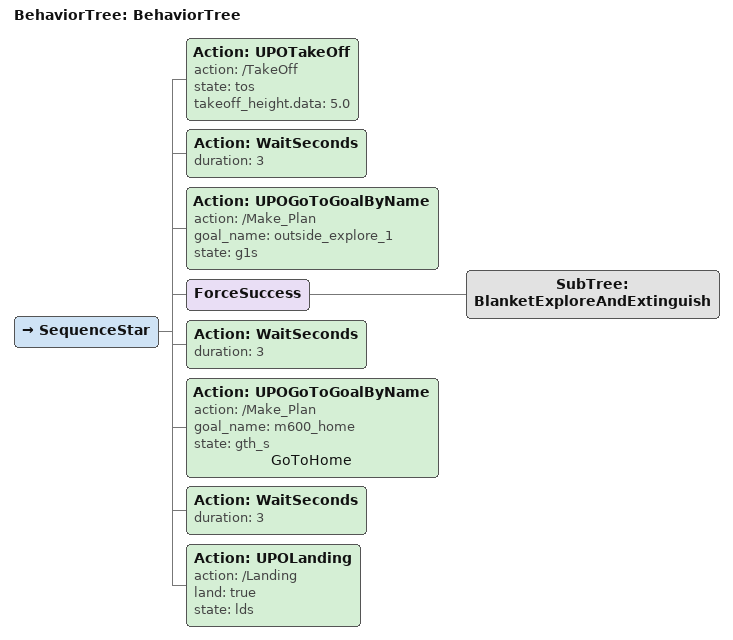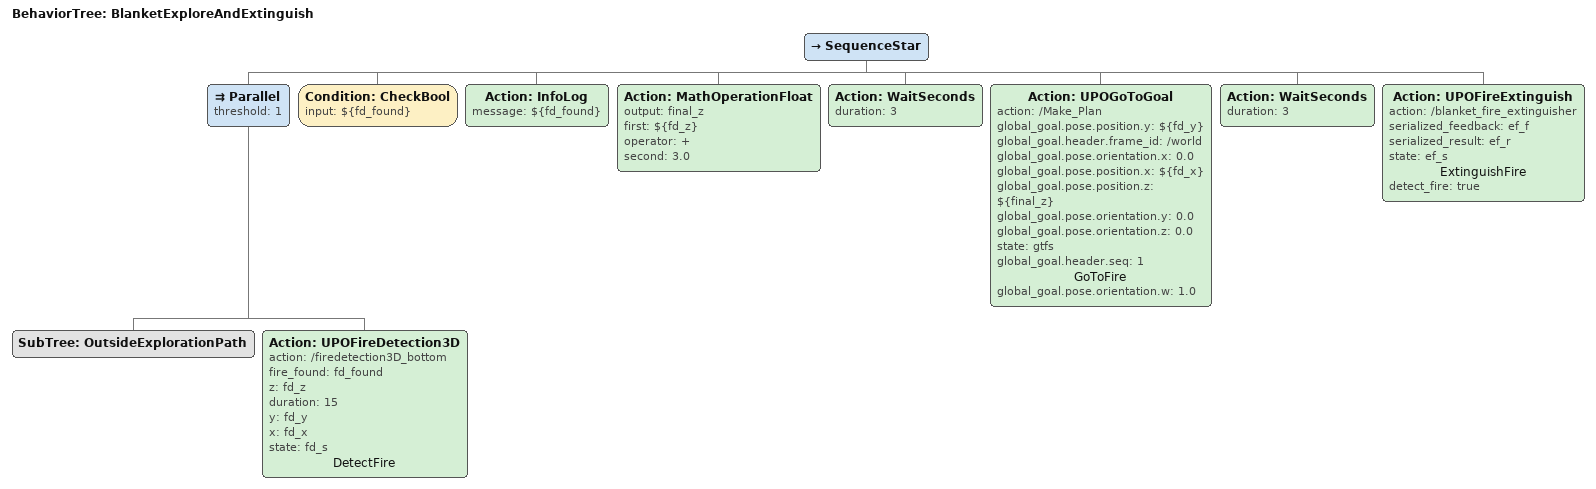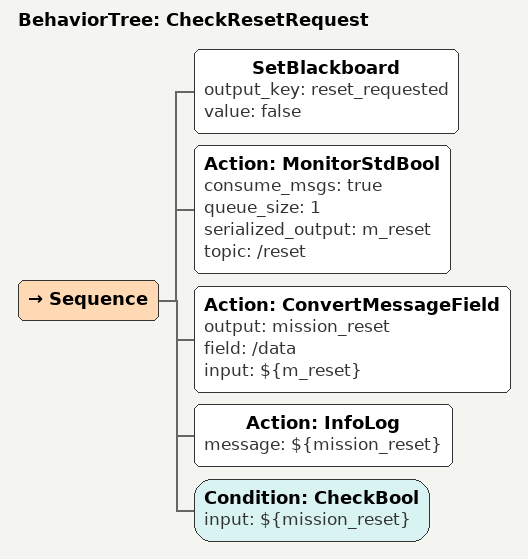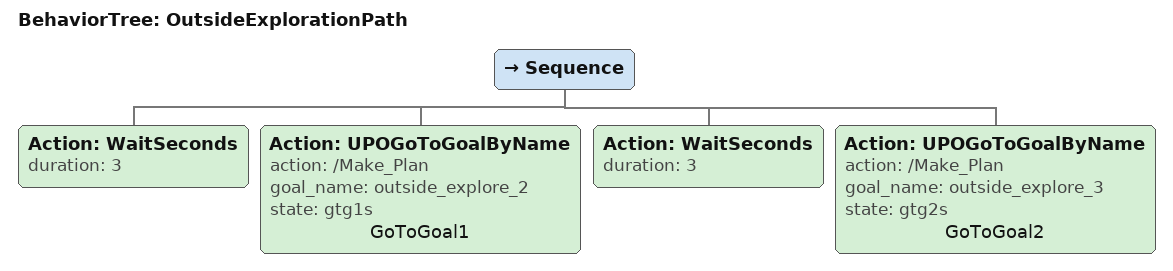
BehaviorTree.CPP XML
<root main_tree_to_execute="BehaviorTree">
    <BehaviorTree ID="BehaviorTree">
        <SequenceStar>
            <Action action="/TakeOff" ID="UPOTakeOff" state="tos" takeoff_height.data="5.0"/>
            <Action duration="3" ID="WaitSeconds"/>
            <Action action="/Make_Plan" goal_name="outside_explore_1" ID="UPOGoToGoalByName" state="g1s"/>
            <ForceSuccess>
                <SubTree ID="BlanketExploreAndExtinguish"/>
            </ForceSuccess>
            <Action duration="3" ID="WaitSeconds"/>
            <Action action="/Make_Plan" goal_name="m600_home" ID="UPOGoToGoalByName" state="gth_s" name="GoToHome"/>
            <Action duration="3" ID="WaitSeconds"/>
            <Action action="/Landing" ID="UPOLanding" land="true" state="lds"/>
        </SequenceStar>
    </BehaviorTree>
    <BehaviorTree ID="BlanketExploreAndExtinguish">
        <SequenceStar>
            <Parallel threshold="1">
                <SubTree ID="OutsideExplorationPath"/>
                <Action action="/firedetection3D_bottom" fire_found="fd_found" z="fd_z" duration="15" y="fd_y" ID="UPOFireDetection3D" x="fd_x" state="fd_s" name="DetectFire"/>
            </Parallel>
            <Condition ID="CheckBool" input="${fd_found}"/>
            <Action ID="InfoLog" message="${fd_found}"/>
            <Action output="final_z" ID="MathOperationFloat" first="${fd_z}" operator="+" second="3.0"/>
            <Action duration="3" ID="WaitSeconds"/>
            <Action action="/Make_Plan" global_goal.pose.position.y="${fd_y}" global_goal.header.frame_id="/world" global_goal.pose.orientation.x="0.0" global_goal.pose.position.x="${fd_x}" global_goal.pose.position.z="${final_z}" global_goal.pose.orientation.y="0.0" ID="UPOGoToGoal" global_goal.pose.orientation.z="0.0" state="gtfs" global_goal.header.seq="1" name="GoToFire" global_goal.pose.orientation.w="1.0"/>
            <Action duration="3" ID="WaitSeconds"/>
            <Action action="/blanket_fire_extinguisher" serialized_feedback="ef_f" ID="UPOFireExtinguish" serialized_result="ef_r" state="ef_s" name="ExtinguishFire" detect_fire="true"/>
        </SequenceStar>
    </BehaviorTree>
    <BehaviorTree ID="CheckResetRequest">
        <Sequence>
            <SetBlackboard output_key="reset_requested" value="false"/>
            <Action consume_msgs="true" ID="MonitorStdBool" queue_size="1" serialized_output="m_reset" topic="/reset"/>
            <Action output="mission_reset" ID="ConvertMessageField" field="/data" input="${m_reset}"/>
            <Action ID="InfoLog" message="${mission_reset}"/>
            <Condition ID="CheckBool" input="${mission_reset}"/>
        </Sequence>
    </BehaviorTree>
    <BehaviorTree ID="OutsideExplorationPath">
        <Sequence>
            <Action duration="3" ID="WaitSeconds"/>
            <Action action="/Make_Plan" goal_name="outside_explore_2" ID="UPOGoToGoalByName" state="gtg1s" name="GoToGoal1"/>
            <Action duration="3" ID="WaitSeconds"/>
            <Action action="/Make_Plan" goal_name="outside_explore_3" ID="UPOGoToGoalByName" state="gtg2s" name="GoToGoal2"/>
        </Sequence>
    </BehaviorTree>
</root>
